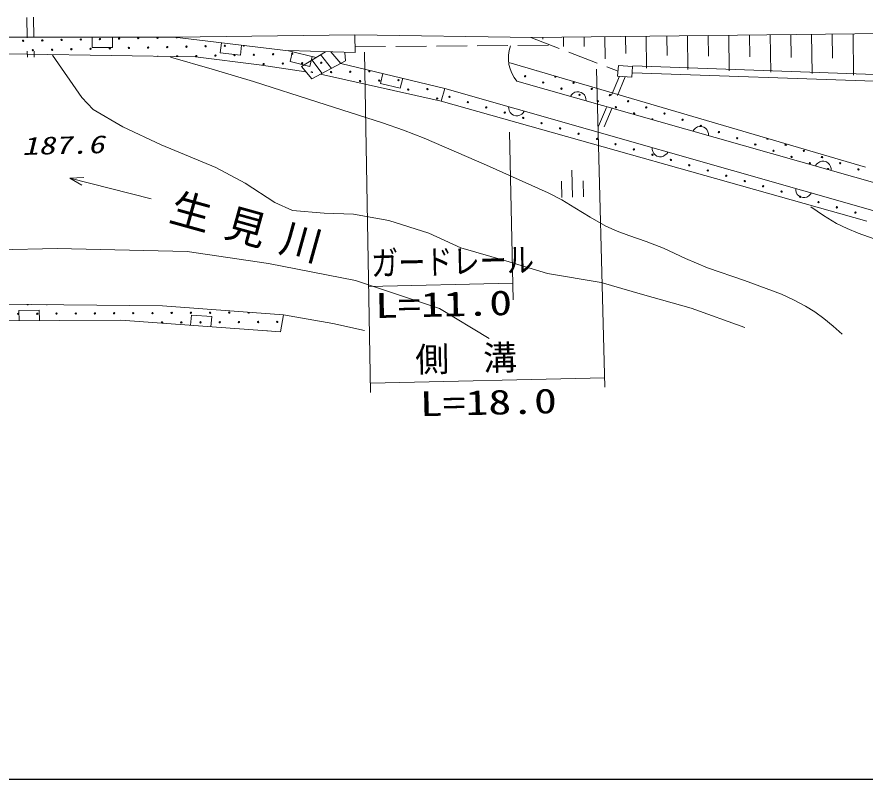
# Model space of a CAD drawing. Units: millimetres, scale not verified. Extents: x 40000 to 680000, y 20000 to 380000.
# Drawn here: x 92401 to 154890, y 205000 to 261176 of the extents above; entities that cross this region are included whole.
import ezdxf
from ezdxf.enums import TextEntityAlignment as Align

# ---------------------------------------------------------------- set-up
doc = ezdxf.new("R2010")
doc.units = ezdxf.units.MM
doc.header["$LTSCALE"] = 1000
doc.linetypes.add('USER1', pattern=[3, 2.25, -0.75])
doc.linetypes.add('USER2', pattern=[2.5, 1.5, -1])
for name, color, linetype, lineweight in [('M-TTL-BAND', 7, 'Continuous', 25), ('S-BGD', 1, 'Continuous', 13), ('S-BGD-HTXT', 6, 'Continuous', 13)]:
    doc.layers.add(name, color=color, linetype=linetype, lineweight=lineweight)
doc.styles.add('ＭＳ ゴシック', font='')
doc.styles.get('ＭＳ ゴシック').set_extended_font_data('MS Gothic')

# ---------------------------------------------------------------- blocks, each defined once
blk = doc.blocks.new('BUHIN50')
at = {"layer": 'S-BGD'}
blk.add_lwpolyline([(-308, -515), (-402, -403), (-465, -281), (-520, -115), (-514, 35), (-478, 178), (-382, 337), (-274, 437), (-144, 513), (29, 545), (167, 547), (308, 515)], dxfattribs=at)
blk = doc.blocks.new('BUHIN53')
at = {"layer": 'S-BGD'}
blk.add_lwpolyline([(308, 515), (402, 403), (465, 281), (520, 116), (514, -34), (478, -177), (382, -337), (274, -436), (145, -513), (-29, -545), (-166, -547), (-308, -515)], dxfattribs=at)
blk = doc.blocks.new('BUHIN61')
at = {"layer": 'S-BGD'}
blk.add_lwpolyline([(194, 724), (-530, 919), (-919, -530), (-194, -724)], dxfattribs=at)
blk = doc.blocks.new('BUHIN63')
at = {"layer": 'S-BGD'}
blk.add_lwpolyline([(359, 658), (-299, 1018), (-1018, -299), (-359, -658)], dxfattribs=at)
blk = doc.blocks.new('BUHIN74')
at = {"layer": 'S-BGD'}
for p, q in [((388, 729), (-777, 1013)), ((972, -237), (-972, 237)), ((10, -826), (-1156, -542))]:
    blk.add_line(p, q, dxfattribs=at)

msp = doc.modelspace()

# ---------------------------------------------------------------- linework, layer by layer
at = {"layer": 'M-TTL-BAND'}
msp.add_line((40000, 205000), (579000, 205000), dxfattribs=at)
at = {"layer": 'S-BGD', "linetype": 'USER2'}
for p, q in [((93006, 268643), (93168, 258203)), ((93506, 268651), (93668, 258210)), ((136806, 256804), (135076, 252723)), ((137227, 256771), (135463, 252612))]:
    msp.add_line(p, q, dxfattribs=at)
at = {"layer": 'S-BGD'}
for p, q in [((130381, 259667), (174577, 260175)), ((82740, 259687), (104001, 259676)), ((104001, 259676), (117296, 259846)), ((104001, 259676), (112416, 258687)), ((117296, 259846), (117326, 258555)), ((117296, 259846), (130381, 259667)), ((131143, 259676), (131145, 259534)), ((132667, 259693), (132675, 258986)), ((134191, 259711), (134199, 259003)), ((135715, 259728), (135734, 258077)), ((137239, 259746), (137254, 258472)), ((138763, 259763), (138790, 257403)), ((140287, 259781), (140304, 258324)), ((141811, 259798), (141840, 257301)), ((143335, 259816), (143353, 258277)), ((144859, 259833), (144889, 257200)), ((146383, 259851), (146402, 258230)), ((147907, 259868), (147939, 257098)), ((149431, 259886), (149450, 258183)), ((150955, 259904), (150988, 256996)), ((152479, 259921), (152499, 258136)), ((154003, 259939), (154038, 256895)), ((93128, 258439), (89494, 258480)), ((105566, 258226), (93128, 258439)), ((95009, 258347), (97171, 255229)), ((110242, 257649), (105566, 258226)), ((117326, 258555), (112386, 258691)), ((112416, 258687), (114444, 258197)), ((113363, 257532), (115125, 258615)), ((114770, 258397), (115584, 257384)), ((115535, 258604), (116268, 257752)), ((116552, 258555), (116620, 257941)), ((113698, 257129), (110242, 257649)), ((114134, 256605), (113363, 257532)), ((114133, 258006), (114879, 257005)), ((116620, 257941), (114134, 256605)), ((116272, 257754), (123918, 255905)), ((128639, 257808), (154923, 250094)), ((136722, 257598), (136661, 256815)), ((137762, 257518), (136722, 257598)), ((137702, 256735), (137762, 257518)), ((137781, 257567), (178880, 256128)), ((123669, 254972), (114777, 256950)), ((179227, 255616), (137763, 257067)), ((156327, 248752), (129240, 256440)), ((136661, 256815), (137702, 256735)), ((123918, 255905), (123669, 254972)), ((123918, 255905), (155648, 246856)), ((97171, 255229), (98014, 254361)), ((155014, 246118), (123669, 254972)), ((98014, 254361), (100198, 253080)), ((100198, 253080), (103016, 251751)), ((128689, 252690), (128972, 240322)), ((103016, 251751), (107046, 250069)), ((107046, 250069), (109227, 248915)), ((102285, 247771), (96293, 249302)), ((109227, 248915), (111413, 247508)), ((111413, 247508), (112694, 246904)), ((112694, 246904), (115043, 246704)), ((115043, 246704), (117199, 246627)), ((117199, 246627), (119807, 246180)), ((119807, 246180), (122743, 245233)), ((122743, 245233), (125112, 244147)), ((89105, 243956), (95374, 244100)), ((95374, 244100), (104947, 243875)), ((104947, 243875), (110923, 242998)), ((125112, 244147), (128428, 243209)), ((128428, 243209), (131491, 242265)), ((110923, 242998), (117350, 241752)), ((131491, 242265), (135435, 241595)), ((117350, 241752), (123544, 239676)), ((118313, 241315), (128944, 241559)), ((135435, 241595), (138496, 240715)), ((138496, 240715), (142067, 239720)), ((88331, 240034), (103117, 239876)), ((103117, 239876), (112029, 239225)), ((123544, 239676), (127205, 237479)), ((142067, 239720), (146028, 238290)), ((100061, 238837), (86545, 238756)), ((111830, 237965), (100061, 238837)), ((112029, 239225), (111830, 237965))]:
    msp.add_line(p, q, dxfattribs=at)
at = {"layer": 'S-BGD', "linetype": 'USER1'}
for p, q in [((130257, 259669), (136690, 257190)), ((117316, 258978), (131751, 259093))]:
    msp.add_line(p, q, dxfattribs=at)
at = {"layer": 'S-BGD'}
for points in [[(107464, 259269), (107376, 258524), (108866, 258349), (108953, 259094)], [(103725, 258202), (106784, 257339), (109825, 256420), (114570, 254893), (119337, 253383), (120883, 252840), (122415, 252237), (126986, 250243), (131554, 248220), (132541, 247696), (133510, 247113), (134641, 246409), (135796, 245760), (136620, 245388), (137480, 245067), (138766, 244623), (140029, 244123), (141651, 243370), (143294, 242674), (146012, 241738), (148724, 240741), (149624, 240333), (150506, 239865), (151202, 239433), (151862, 238951), (152543, 238382), (153205, 237789)], [(97191, 248776), (96293, 249302), (97333, 249331)], [(150902, 247183), (151826, 246548), (152789, 245960), (153565, 245572), (154377, 245235), (155567, 244822), (156783, 244464), (158526, 244042), (160252, 243562), (160741, 243301), (161202, 242986), (162251, 242144), (163255, 241263), (164462, 240100), (165713, 238979), (166338, 238575), (167008, 238215), (167415, 238017), (167834, 237818)], [(94053, 238801), (94048, 239551), (92548, 239542), (92553, 238792)], [(106693, 238346), (106749, 239094), (105253, 239204), (105197, 238456)]]:
    msp.add_lwpolyline(points, dxfattribs=at)
for centre in [(92856, 259418), (94270, 259451), (95684, 259483), (97098, 259515), (98512, 259548), (99926, 259580), (101340, 259612), (93580, 258727), (94993, 258760), (96407, 258792), (97821, 258825), (99235, 258857), (100649, 258889), (102063, 258922), (103476, 258954), (104890, 258986), (106304, 259019), (107718, 259051), (105613, 258296), (107027, 258328), (108441, 258360), (109855, 258393), (111269, 258425), (112683, 258457), (110578, 257702), (111992, 257734), (113406, 257767), (114820, 257799), (115543, 257108), (116957, 257141), (118370, 257173), (129843, 256801), (117680, 256450), (119093, 256482), (120507, 256515), (131182, 256345), (133418, 256331), (121230, 255824), (122644, 255856), (132521, 255890), (134757, 255875), (123367, 255166), (124262, 255287), (133859, 255434), (135198, 254978), (136095, 255420), (137434, 254964), (125622, 254899), (126982, 254511), (136537, 254523), (138773, 254508), (128342, 254123), (129702, 253735), (137876, 254067), (140112, 254053), (131062, 253348), (141451, 253597), (142789, 253141), (132422, 252960), (133782, 252572), (144128, 252686), (135142, 252184), (136502, 251796), (145467, 252230), (137862, 251408), (146806, 251774), (148144, 251318), (149042, 251760), (150380, 251304), (139222, 251020), (140582, 250633), (149483, 250863), (151719, 250849), (141942, 250245), (150822, 250407), (153058, 250393), (154397, 249937), (143302, 249857), (144662, 249469), (146022, 249081), (147382, 248693), (148742, 248305), (150102, 247918), (151462, 247530), (152822, 247142), (154182, 246754), (92487, 239291), (93901, 239300), (95315, 239308), (96729, 239317), (98144, 239325), (99558, 239334), (100972, 239342), (102386, 239351), (103800, 239359), (105215, 239368), (106629, 239376), (108043, 239385), (105926, 238665), (107340, 238673), (108754, 238682), (110169, 238690), (111583, 238699), (104512, 238656)]:
    msp.add_circle(centre, 49.8, dxfattribs=at)
for centre, radius, start, end in [((102753, 259645), 49.8, 140.02749, 39.915), ((104167, 259677), 49.8, 197.54768, 329.05221), ((109132, 259083), 49.8, 184.98027, 341.61963), ((131290, 258165), 2679, 160.78766, 220.09538), ((102786, 258231), 49.8, 57.86021, 120.18088), ((104200, 258263), 49.8, 342.72962, 195.31148), ((114129, 257076), 49.8, 338.26848, 184.62294), ((130740, 257243), 49.8, 241.51648, 265.76671), ((132079, 256787), 49.8, 150.20865, 357.07454), ((119817, 255792), 49.8, 35.53792, 119.38287), ((139215, 253611), 49.8, 333.87189, 174.48096), ((147703, 252216), 49.8, 166.68143, 340.60177), ((152161, 249951), 49.8, 323.07868, 185.27417), ((93190, 240003), 49.8, 203.41237, 335.36403), ((94604, 240011), 49.8, 241.21319, 297.56321), ((109457, 239393), 49.8, 152.66091, 18.97751), ((103098, 238648), 49.8, 309.66454, 221.86792), ((110880, 237988), 49.8, 71.21047, 100.32199)]:
    msp.add_arc(centre, radius, start, end, dxfattribs=at)
at = {"layer": 'S-BGD-HTXT'}
for p, q in [((118001, 258578), (118454, 233494)), ((135111, 257336), (135729, 233889)), ((112029, 239225), (115672, 238570)), ((115672, 238570), (118009, 238052)), ((118442, 234178), (135711, 234574))]:
    msp.add_line(p, q, dxfattribs=at)

# ---------------------------------------------------------------- block references
at = {"rotation": 105}
for name, p in [('BUHIN61', (98686, 259679)), ('BUHIN63', (113430, 258442)), ('BUHIN63', (120095, 256830)), ('BUHIN53', (133755, 255158)), ('BUHIN50', (129206, 254397)), ('BUHIN53', (142784, 252596)), ('BUHIN50', (139783, 251380)), ('BUHIN53', (151813, 250033)), ('BUHIN74', (133317, 248884)), ('BUHIN50', (150359, 248364))]:
    msp.add_blockref(name, p, dxfattribs=at)

# ---------------------------------------------------------------- texts
at = {"layer": 'S-BGD', "style": 'ＭＳ ゴシック', "oblique": 15, "width": 1.35}
msp.add_text('187.6', height=1320, rotation=1.3, dxfattribs=at).set_placement((92793, 250606), align=Align.BOTTOM_LEFT)
at = {"layer": 'S-BGD', "insert": (103443, 245911), "char_height": 2199, "attachment_point": 7, "rotation": 344.5, "style": 'ＭＳ ゴシック'}
msp.add_mtext('\\T1.4;生見川', dxfattribs=at)
at = {"layer": 'S-BGD-HTXT', "style": 'ＭＳ ゴシック'}
for s, width, p in [('ガードレール', 0.8, (118527, 241550)), ('L=11.0', 1.35, (118816, 238429)), ('L=18.0', 1.35, (122115, 231193))]:
    msp.add_text(s, height=1833, rotation=1.3, dxfattribs=dict(at, width=width)).set_placement(p, align=Align.BOTTOM_LEFT)
msp.add_text('側\u3000溝', height=1833, rotation=1.3, dxfattribs=at).set_placement((121780, 234449), align=Align.BOTTOM_LEFT)

doc.saveas('drawing.dxf')
